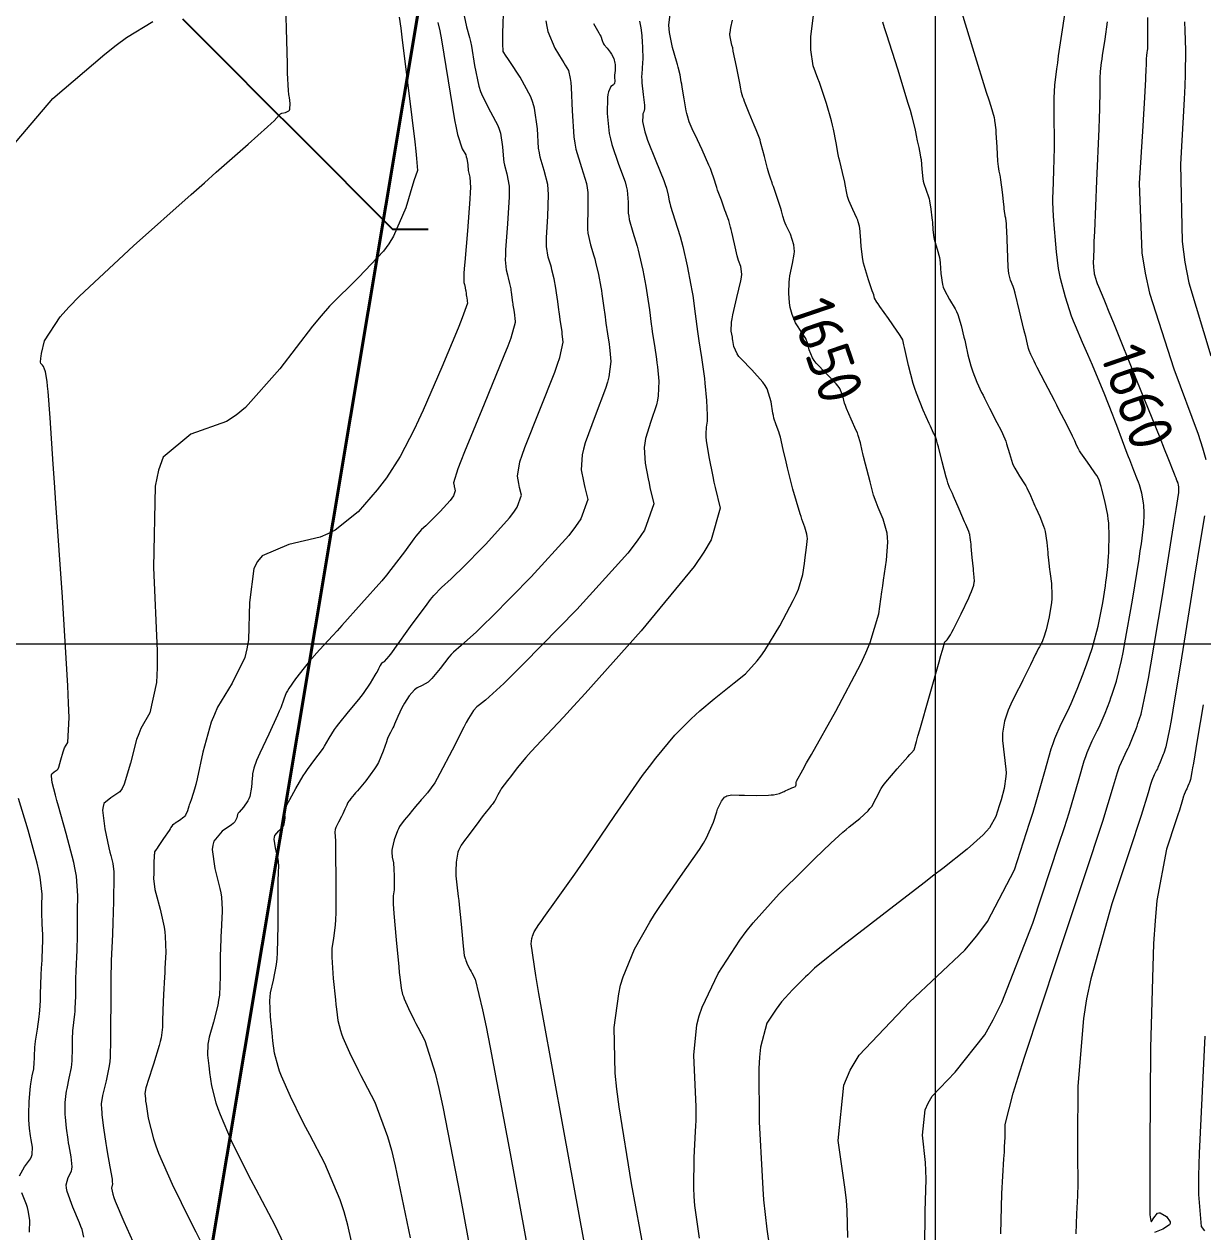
# Model space of a CAD drawing. Header units: millimetres. Extents: x 837475 to 838477, y 1189012 to 1191015.
# Drawn here: x 837598.5 to 837699.4, y 1189363.5 to 1189466.9 of the extents above; entities that cross this region are included whole.
import ezdxf

# ---------------------------------------------------------------- set-up
doc = ezdxf.new("R2010")
doc.units = ezdxf.units.MM
doc.header["$LTSCALE"] = 0.3
doc.layers.add('COORD', color=253, linetype='Continuous', lineweight=20)
doc.layers.add('CORREDORVIA', color=94, linetype='Continuous', lineweight=40)
for name, color, linetype, lineweight, true_color in [('COTAS 10', 7, 'Continuous', 9, 0x6e3e2d), ('COTAS INT', 7, 'Continuous', 5, 0x9fa19f), ('Escorrentias', 7, 'Continuous', 25, 0x00a8ad)]:
    doc.layers.add(name, color=color, linetype=linetype, lineweight=lineweight, true_color=true_color)
doc.styles.get("Standard").update_dxf_attribs({"font": 'isocp2.shx', "bigfont": '@extfont2.shx'})

msp = doc.modelspace()

# ---------------------------------------------------------------- linework, layer by layer
at = {"layer": 'COORD'}
for p, q in [((837676.51, 1189013.87), (837676.51, 1191013.87)), ((837476.51, 1189413.87), (838476.51, 1189413.87))]:
    msp.add_line(p, q, dxfattribs=at)
at = {"layer": 'CORREDORVIA'}
msp.add_lwpolyline([(837918.48, 1189883.49), (837925.04, 1189453.38), (837902.5, 1189217.71), (837593.19, 1189234.4), (837666.02, 1189670.12), (837623.32, 1189818.02), (837548.5, 1190011.45), (837506.88, 1190461.6), (837936.28, 1190278.25), (837938.05, 1190355.4), (837933.05, 1190517.45), (837913.69, 1190646.74), (837916.91, 1190801.89), (837910.68, 1191000.96), (838213.03, 1190992.91), (838237.17, 1190821.34), (838237, 1190602.88), (838240.03, 1190437.2), (838238.1, 1190145.73), (838184.2, 1189898.28), (837758.84, 1190109.91), (837918.48, 1189883.49)], dxfattribs=at)
at = {"layer": 'COTAS 10'}
for points in [[(837627.26, 1189359.38), (837626.21, 1189364.1), (837625.88, 1189365.22), (837625.55, 1189366.26), (837624.24, 1189369.36), (837622.94, 1189371.81), (837622.62, 1189372.44), (837622.3, 1189373.05), (837621.29, 1189375.11), (837620.53, 1189376.85), (837620.37, 1189377.27), (837620.23, 1189377.66), (837619.94, 1189378.81), (837619.8, 1189379.88), (837619.76, 1189380.21), (837619.72, 1189380.56), (837619.58, 1189381.93), (837619.54, 1189383.3), (837619.56, 1189383.65), (837619.59, 1189383.99), (837619.84, 1189385.07), (837620.1, 1189386.4), (837620.15, 1189386.88), (837620.19, 1189387.41), (837620.24, 1189389.74), (837620.23, 1189391.96), (837620.23, 1189392.43), (837620.23, 1189392.82), (837620.24, 1189393.71), (837620.27, 1189394.14), (837620.27, 1189394.26), (837620.28, 1189394.38), (837620.3, 1189394.78), (837620.26, 1189395.26), (837620.24, 1189395.43), (837620.2, 1189395.61), (837620.01, 1189396.39), (837619.9, 1189397.14), (837619.92, 1189397.31), (837619.96, 1189397.46), (837620.29, 1189397.86), (837620.65, 1189398.2), (837620.72, 1189398.31), (837620.77, 1189398.43), (837620.83, 1189398.93), (837620.8, 1189399.4), (837620.81, 1189399.5), (837620.81, 1189399.6), (837620.85, 1189399.83), (837621.03, 1189400.17), (837621.12, 1189400.34), (837621.23, 1189400.53), (837621.75, 1189401.48), (837622.39, 1189402.56), (837622.57, 1189402.83), (837622.74, 1189403.09), (837623.38, 1189403.95), (837623.95, 1189404.71), (837624.09, 1189404.91), (837624.22, 1189405.11), (837624.61, 1189405.78), (837625.07, 1189406.52), (837625.24, 1189406.76), (837625.43, 1189407.01), (837626.27, 1189408.03), (837627.15, 1189409.09), (837627.36, 1189409.36), (837627.55, 1189409.62), (837628.14, 1189410.49), (837628.55, 1189411.17), (837628.64, 1189411.32), (837628.71, 1189411.44), (837628.86, 1189411.74), (837628.94, 1189411.91), (837628.96, 1189411.96), (837628.99, 1189412), (837629.08, 1189412.14), (837629.18, 1189412.26), (837629.21, 1189412.28), (837629.24, 1189412.3), (837629.34, 1189412.34), (837629.74, 1189412.81), (837629.96, 1189413.1), (837630.23, 1189413.46), (837631.58, 1189415.34), (837632.99, 1189417.26), (837633.29, 1189417.66), (837633.56, 1189417.99), (837634.22, 1189418.68), (837635.05, 1189419.42), (837635.43, 1189419.79), (837635.87, 1189420.23), (837638.01, 1189422.4), (837640.04, 1189424.64), (837640.41, 1189425.12), (837640.7, 1189425.55), (837641.07, 1189426.58), (837640.91, 1189427.23), (837640.88, 1189427.41), (837640.84, 1189427.58), (837640.72, 1189428.2), (837640.94, 1189429.44), (837641.13, 1189430.01), (837641.36, 1189430.67), (837642.64, 1189433.89), (837643.92, 1189437.12), (837644.16, 1189437.79), (837644.35, 1189438.38), (837644.63, 1189439.69), (837644.56, 1189440.39), (837644.54, 1189440.57), (837644.52, 1189440.76), (837644.42, 1189441.42), (837644.32, 1189442.08), (837644.29, 1189442.27), (837644.26, 1189442.46), (837644.18, 1189443.17), (837644.07, 1189443.9), (837644.04, 1189444.11), (837644, 1189444.32), (837643.86, 1189445.1), (837643.68, 1189445.87), (837643.63, 1189446.07), (837643.57, 1189446.27), (837643.36, 1189446.95), (837643.22, 1189447.88), (837643.21, 1189448.24), (837643.21, 1189448.64), (837643.32, 1189450.44), (837643.38, 1189452.32), (837643.36, 1189452.76), (837643.32, 1189453.17), (837643.02, 1189454.38), (837642.67, 1189455.53), (837642.6, 1189455.9), (837642.54, 1189456.3), (837642.43, 1189457.95), (837642.18, 1189459.72), (837642.03, 1189460.21), (837641.86, 1189460.68), (837640.97, 1189462.36), (837640.08, 1189463.7), (837639.9, 1189463.97), (837639.76, 1189464.18), (837639.5, 1189464.58), (837639.47, 1189465.26), (837639.47, 1189465.65), (837639.48, 1189466.13), (837639.56, 1189468.59)], [(837651.59, 1189361.66), (837650.49, 1189367.66), (837649.43, 1189374.21), (837649.24, 1189375.72), (837649.1, 1189377.1), (837649, 1189381), (837649.39, 1189383.89), (837649.56, 1189384.63), (837649.77, 1189385.34), (837650.74, 1189387.73), (837652.05, 1189390.03), (837652.47, 1189390.7), (837652.91, 1189391.38), (837654.69, 1189393.94), (837656.31, 1189396.25), (837656.64, 1189396.78), (837656.92, 1189397.26), (837657.52, 1189398.59), (837657.79, 1189399.48), (837657.86, 1189399.69), (837657.94, 1189399.88), (837658.18, 1189400.4), (837658.46, 1189400.73), (837658.56, 1189400.79), (837658.66, 1189400.84), (837659.09, 1189400.92), (837659.71, 1189400.9), (837659.93, 1189400.9), (837660.17, 1189400.9), (837661.21, 1189400.88), (837662.22, 1189400.9), (837662.45, 1189400.92), (837662.64, 1189400.94), (837663.16, 1189401.05), (837663.48, 1189401.2), (837663.56, 1189401.23), (837663.64, 1189401.27), (837663.89, 1189401.39), (837664.1, 1189401.48), (837664.15, 1189401.5), (837664.21, 1189401.52), (837664.39, 1189401.58), (837664.52, 1189401.64), (837664.54, 1189401.66), (837664.56, 1189401.69), (837664.59, 1189401.79), (837664.58, 1189401.92), (837664.59, 1189401.95), (837664.59, 1189401.98), (837664.62, 1189402.09), (837665.16, 1189403.07), (837665.48, 1189403.66), (837665.89, 1189404.37), (837667.98, 1189408.08), (837670.13, 1189412.15), (837670.56, 1189413.1), (837670.92, 1189413.96), (837671.65, 1189416.42), (837671.93, 1189418.31), (837672, 1189418.81), (837672.07, 1189419.31), (837672.32, 1189421.01), (837672.42, 1189422.56), (837672.4, 1189422.95), (837672.36, 1189423.32), (837672.02, 1189424.53), (837671.6, 1189425.53), (837671.51, 1189425.76), (837671.43, 1189425.98), (837671.21, 1189426.6), (837671.04, 1189427.26), (837670.98, 1189427.49), (837670.91, 1189427.74), (837670.63, 1189428.81), (837670.52, 1189429.25), (837670.36, 1189429.9), (837670.3, 1189430.15), (837670.24, 1189430.38), (837670.09, 1189431.06), (837669.9, 1189431.7), (837669.82, 1189431.91), (837669.73, 1189432.13), (837669.3, 1189433.08), (837668.89, 1189434.02), (837668.8, 1189434.25), (837668.73, 1189434.46), (837668.58, 1189435.1), (837668.32, 1189435.71), (837668.18, 1189435.91), (837668.01, 1189436.12), (837667.15, 1189436.99), (837666.29, 1189437.88), (837666.12, 1189438.11), (837665.98, 1189438.33), (837665.7, 1189439.03), (837665.54, 1189439.67), (837665.47, 1189439.84), (837665.4, 1189440.01), (837665.02, 1189440.6), (837664.63, 1189441.18), (837664.54, 1189441.33), (837664.46, 1189441.49), (837664.23, 1189442.04), (837664.08, 1189442.66), (837664.05, 1189442.85), (837664.02, 1189443.06), (837663.96, 1189443.88), (837663.98, 1189444.81), (837664.01, 1189445.08), (837664.05, 1189445.36), (837664.28, 1189446.42), (837664.4, 1189447.23), (837664.43, 1189447.46), (837664.42, 1189447.74), (837664.39, 1189448.01), (837664.1, 1189448.92), (837663.73, 1189449.68), (837663.65, 1189449.86), (837663.59, 1189450.02), (837663.44, 1189450.47), (837663.32, 1189450.94), (837663.26, 1189451.12), (837663.2, 1189451.31), (837662.92, 1189452.16), (837662.64, 1189453), (837662.57, 1189453.18), (837662.52, 1189453.33), (837662.38, 1189453.72), (837662.25, 1189454.16), (837662.19, 1189454.34), (837662.14, 1189454.56), (837661.87, 1189455.58), (837661.6, 1189456.6), (837661.54, 1189456.82), (837661.49, 1189457), (837661.34, 1189457.43), (837661.15, 1189457.86), (837661.07, 1189458.05), (837660.98, 1189458.26), (837660.57, 1189459.28), (837660.17, 1189460.28), (837660.1, 1189460.49), (837660.03, 1189460.67), (837659.91, 1189461.05), (837659.83, 1189461.51), (837659.78, 1189461.73), (837659.73, 1189462), (837659.47, 1189463.29), (837659.2, 1189464.61), (837659.15, 1189464.89), (837659.09, 1189465.12), (837658.96, 1189465.68), (837658.91, 1189466.01), (837658.91, 1189466.11), (837658.92, 1189466.21), (837659, 1189466.62), (837659.14, 1189467.25)], [(837596.44, 1189455.24), (837600.96, 1189460.55), (837605.41, 1189464.35), (837606.39, 1189465.12), (837607.26, 1189465.77), (837609.51, 1189467.13)], [(837682.09, 1189363.34), (837682.2, 1189366.81), (837682.37, 1189369.78), (837682.41, 1189370.35), (837682.43, 1189370.82), (837682.47, 1189371.6), (837682.47, 1189371.82), (837682.47, 1189371.93), (837682.47, 1189372.07), (837682.48, 1189372.72), (837683.16, 1189375.38), (837683.59, 1189376.77), (837684.12, 1189378.46), (837686.92, 1189386.92), (837689.77, 1189395.47), (837690.34, 1189397.21), (837690.82, 1189398.67), (837691.76, 1189401.71), (837692.08, 1189402.84), (837692.17, 1189403.11), (837692.26, 1189403.36), (837692.59, 1189404.09), (837692.9, 1189404.73), (837692.99, 1189404.92), (837693.08, 1189405.11), (837693.38, 1189405.82), (837693.68, 1189406.59), (837693.76, 1189406.8), (837693.84, 1189407.03), (837694.12, 1189407.85), (837694.55, 1189409.9), (837694.73, 1189410.88), (837694.94, 1189412.05), (837695.9, 1189417.81), (837696.8, 1189423.42), (837696.97, 1189424.5), (837697.11, 1189425.37), (837697.34, 1189426.81), (837697.35, 1189426.91), (837697.35, 1189426.94), (837697.35, 1189426.97), (837697.35, 1189427.1), (837697.35, 1189427.24), (837697.34, 1189427.27), (837697.34, 1189427.31), (837697.31, 1189427.45), (837697.27, 1189427.6), (837697.25, 1189427.64), (837697.24, 1189427.69), (837697.17, 1189427.85), (837697.1, 1189428.04), (837697.08, 1189428.09), (837697.06, 1189428.15), (837696.97, 1189428.37), (837696.43, 1189429.75), (837696.11, 1189430.53), (837695.73, 1189431.49), (837693.75, 1189436.39), (837691.77, 1189441.3), (837691.38, 1189442.26), (837691.06, 1189443.04), (837690.94, 1189443.34), (837690.49, 1189444.43), (837690.38, 1189444.69), (837690.35, 1189444.76), (837690.32, 1189444.84), (837690.23, 1189445.14), (837690.15, 1189445.43), (837690.13, 1189445.51), (837690.12, 1189445.59), (837690.08, 1189445.85), (837690.06, 1189446.09), (837690.06, 1189446.15), (837690.05, 1189446.21), (837690.04, 1189446.41), (837690.08, 1189447.61), (837690.1, 1189448.3), (837690.14, 1189449.15), (837690.33, 1189453.49), (837690.53, 1189457.94), (837690.56, 1189458.85), (837690.59, 1189459.63), (837690.61, 1189461.25), (837690.6, 1189461.93), (837690.6, 1189462.11), (837690.6, 1189462.28), (837690.64, 1189462.86), (837690.73, 1189463.62), (837690.77, 1189463.9), (837690.81, 1189464.22), (837691.02, 1189465.62), (837691.24, 1189467.11)], [(837598.11, 1189368.31), (837598.54, 1189369.08), (837599.03, 1189369.77), (837599.12, 1189369.96), (837599.18, 1189370.14), (837599.21, 1189370.77), (837599.1, 1189371.39), (837599.07, 1189371.56), (837599.04, 1189371.74), (837598.95, 1189372.37), (837598.9, 1189373.12), (837598.89, 1189373.36), (837598.89, 1189373.61), (837598.93, 1189374.66), (837599.01, 1189375.7), (837599.04, 1189375.95), (837599.07, 1189376.18), (837599.2, 1189376.87), (837599.32, 1189377.47), (837599.34, 1189377.65), (837599.36, 1189377.83), (837599.38, 1189378.52), (837599.42, 1189379.32), (837599.44, 1189379.57), (837599.47, 1189379.83), (837599.63, 1189380.87), (837599.79, 1189381.93), (837599.82, 1189382.2), (837599.85, 1189382.46), (837599.89, 1189383.32), (837599.91, 1189384.15), (837599.92, 1189384.4), (837599.93, 1189384.64), (837599.97, 1189385.57), (837600.02, 1189386.49), (837600.03, 1189386.73), (837600.04, 1189386.96), (837600.08, 1189387.72), (837600.09, 1189388.48), (837600.09, 1189388.71), (837600.09, 1189388.95), (837600.05, 1189389.88), (837600.02, 1189390.87), (837600.02, 1189391.15), (837600.02, 1189391.43), (837600.04, 1189392.43), (837599.87, 1189393.88), (837599.75, 1189394.44), (837599.61, 1189395.07), (837598.83, 1189397.92), (837598.01, 1189400.63)], [(837598.97, 1189363.49), (837598.99, 1189364.53), (837598.85, 1189365.35), (837598.78, 1189365.6), (837598.7, 1189365.86), (837598.31, 1189366.85)]]:
    msp.add_lwpolyline(points, dxfattribs=at)
at = {"layer": 'COTAS INT'}
for points in [[(837603.62, 1189363.05), (837603.46, 1189363.72), (837603.36, 1189363.98), (837603.25, 1189364.28), (837602.67, 1189365.63), (837602.18, 1189366.98), (837602.12, 1189367.27), (837602.09, 1189367.53), (837602.27, 1189368.18), (837602.54, 1189368.71), (837602.58, 1189368.89), (837602.6, 1189369.08), (837602.52, 1189369.93), (837602.35, 1189370.88), (837602.31, 1189371.15), (837602.26, 1189371.41), (837602.12, 1189372.39), (837602.03, 1189373.33), (837602.02, 1189373.57), (837602.01, 1189373.81), (837602.02, 1189374.59), (837602.1, 1189375.35), (837602.13, 1189375.57), (837602.17, 1189375.8), (837602.36, 1189376.66), (837602.55, 1189377.59), (837602.58, 1189377.87), (837602.61, 1189378.15), (837602.64, 1189379.23), (837602.65, 1189380.25), (837602.66, 1189380.5), (837602.68, 1189380.73), (837602.76, 1189381.43), (837602.85, 1189382.14), (837602.87, 1189382.38), (837602.88, 1189382.63), (837602.91, 1189383.7), (837602.92, 1189384.75), (837602.92, 1189384.99), (837602.93, 1189385.21), (837602.95, 1189385.84), (837602.98, 1189386.44), (837602.99, 1189386.64), (837603, 1189386.86), (837603.04, 1189387.79), (837603.07, 1189388.73), (837603.08, 1189388.95), (837603.08, 1189389.15), (837603.07, 1189389.77), (837603.06, 1189390.46), (837603.06, 1189390.72), (837603.06, 1189391), (837603.09, 1189392.27), (837602.97, 1189393.98), (837602.88, 1189394.54), (837602.76, 1189395.14), (837602.11, 1189397.62), (837601.43, 1189399.95), (837601.29, 1189400.46), (837601.17, 1189400.9), (837600.89, 1189401.98), (837600.83, 1189402.53), (837600.84, 1189402.64), (837600.87, 1189402.73), (837601.07, 1189402.89), (837601.34, 1189403.07), (837601.41, 1189403.17), (837601.46, 1189403.29), (837601.65, 1189403.92), (837601.84, 1189404.62), (837601.9, 1189404.79), (837601.96, 1189404.95), (837602.23, 1189405.42), (837602.34, 1189407.56), (837602.3, 1189408.77), (837602.24, 1189410.26), (837601.77, 1189417.85), (837601.21, 1189425.89), (837601.09, 1189427.66), (837600.98, 1189429.23), (837600.72, 1189433.22), (837600.56, 1189435.46), (837600.51, 1189435.92), (837600.47, 1189436.31), (837600.33, 1189437.15), (837600.21, 1189437.47), (837600.18, 1189437.53), (837600.15, 1189437.59), (837600.06, 1189437.73), (837599.98, 1189437.81), (837599.96, 1189437.84), (837599.94, 1189437.86), (837599.89, 1189437.97), (837599.92, 1189438.32), (837599.95, 1189438.5), (837599.99, 1189438.72), (837600.23, 1189439.81), (837601.59, 1189441.86), (837602.33, 1189442.69), (837603.24, 1189443.63), (837607.86, 1189447.94), (837612.81, 1189452.34), (837613.93, 1189453.33), (837614.94, 1189454.23), (837617.68, 1189456.65), (837619.33, 1189458.11), (837619.64, 1189458.4), (837619.9, 1189458.64), (837620.33, 1189459.11), (837620.45, 1189459.24), (837620.5, 1189459.27), (837620.56, 1189459.29), (837620.88, 1189459.34), (837621.17, 1189459.48), (837621.22, 1189459.55), (837621.25, 1189459.64), (837621.27, 1189460.11), (837621.2, 1189460.64), (837621.19, 1189460.76), (837621.17, 1189460.88), (837621.12, 1189461.24), (837621.05, 1189462.71), (837621.03, 1189463.52), (837621, 1189464.51), (837620.87, 1189469.56)], [(837675.59, 1189362.1), (837675.63, 1189365.25), (837675.7, 1189368.04), (837675.69, 1189368.76), (837675.66, 1189369.46), (837675.41, 1189371.8), (837675.63, 1189373.96), (837675.89, 1189374.54), (837676.23, 1189375.12), (837678.19, 1189377.18), (837680.74, 1189380.37), (837681.46, 1189381.67), (837682.18, 1189383.14), (837684.83, 1189389.95), (837687.07, 1189396.7), (837687.54, 1189398.14), (837687.94, 1189399.38), (837688.81, 1189402.32), (837689.25, 1189403.85), (837689.37, 1189404.22), (837689.49, 1189404.56), (837689.93, 1189405.56), (837690.36, 1189406.42), (837690.48, 1189406.68), (837690.6, 1189406.93), (837691.02, 1189407.91), (837691.42, 1189408.94), (837691.53, 1189409.24), (837691.64, 1189409.54), (837692.01, 1189410.66), (837692.44, 1189412.42), (837692.58, 1189413.13), (837692.73, 1189413.93), (837693.36, 1189417.59), (837693.93, 1189421.11), (837694.04, 1189421.83), (837694.13, 1189422.42), (837694.3, 1189423.64), (837694.34, 1189424.14), (837694.35, 1189424.29), (837694.35, 1189424.45), (837694.36, 1189424.61), (837694.37, 1189425.07), (837694.34, 1189425.73), (837694.32, 1189425.91), (837694.3, 1189426.09), (837694.16, 1189426.77), (837693.96, 1189427.48), (837693.89, 1189427.69), (837693.81, 1189427.9), (837693.5, 1189428.71), (837693.14, 1189429.6), (837693.03, 1189429.87), (837692.93, 1189430.15), (837692.53, 1189431.23), (837692.04, 1189432.55), (837691.87, 1189432.98), (837691.69, 1189433.44), (837690.95, 1189435.31), (837690.16, 1189437.23), (837689.95, 1189437.71), (837689.75, 1189438.18), (837689.54, 1189438.64), (837689.08, 1189439.66), (837688.48, 1189441.08), (837688.32, 1189441.49), (837688.16, 1189441.91), (837687.64, 1189443.53), (837687.21, 1189445.14), (837687.12, 1189445.57), (837687.05, 1189445.99), (837686.86, 1189447.42), (837686.75, 1189448.72), (837686.72, 1189449.06), (837686.7, 1189449.38), (837686.61, 1189450.47), (837686.56, 1189451.68), (837686.56, 1189452.09), (837686.57, 1189452.53), (837686.63, 1189454.39), (837686.69, 1189456.31), (837686.7, 1189456.78), (837686.71, 1189457.24), (837686.68, 1189458.71), (837686.66, 1189459.97), (837686.66, 1189460.29), (837686.67, 1189460.61), (837686.73, 1189461.68), (837686.89, 1189463.08), (837686.97, 1189463.6), (837687.05, 1189464.19), (837687.44, 1189466.79), (837687.84, 1189469.54)], [(837656.31, 1189362.97), (837655.91, 1189365.78), (837655.85, 1189366.54), (837655.81, 1189367.28), (837655.84, 1189369.88), (837655.97, 1189372.1), (837655.99, 1189372.6), (837656.01, 1189373.05), (837656.01, 1189374.26), (837655.96, 1189375.47), (837655.83, 1189378.63), (837656.09, 1189381.24), (837656.29, 1189382), (837656.54, 1189382.76), (837657.91, 1189385.64), (837659.76, 1189388.49), (837660.31, 1189389.24), (837660.89, 1189389.97), (837663.12, 1189392.45), (837665.23, 1189394.55), (837665.73, 1189395.03), (837666.19, 1189395.49), (837667.54, 1189396.78), (837668.59, 1189397.73), (837668.86, 1189397.97), (837669.13, 1189398.19), (837670.02, 1189398.91), (837670.74, 1189399.57), (837670.9, 1189399.75), (837671.05, 1189399.94), (837671.42, 1189400.64), (837671.86, 1189401.46), (837672.04, 1189401.73), (837672.25, 1189402.01), (837673.22, 1189403.16), (837674.14, 1189404.18), (837674.32, 1189404.37), (837674.46, 1189404.53), (837674.68, 1189404.79), (837674.88, 1189405.5), (837675.01, 1189405.95), (837675.16, 1189406.51), (837675.99, 1189409.41), (837676.81, 1189412.31), (837676.97, 1189412.86), (837677.1, 1189413.31), (837677.3, 1189414.02), (837677.3, 1189414.02), (837677.3, 1189414.02), (837677.3, 1189414.02), (837677.31, 1189414.03), (837677.34, 1189414.06), (837677.36, 1189414.08), (837677.39, 1189414.1), (837677.52, 1189414.21), (837677.8, 1189414.63), (837677.92, 1189414.85), (837678.06, 1189415.12), (837678.71, 1189416.44), (837679.35, 1189417.8), (837679.48, 1189418.08), (837679.58, 1189418.33), (837679.79, 1189418.88), (837679.83, 1189419.15), (837679.84, 1189419.22), (837679.84, 1189419.29), (837679.83, 1189419.51), (837679.79, 1189419.91), (837679.77, 1189420.08), (837679.75, 1189420.28), (837679.66, 1189421.24), (837679.57, 1189422.2), (837679.55, 1189422.4), (837679.53, 1189422.57), (837679.49, 1189422.97), (837679.46, 1189423.18), (837679.44, 1189423.24), (837679.43, 1189423.29), (837679.36, 1189423.48), (837679.18, 1189423.88), (837679.1, 1189424.07), (837679, 1189424.29), (837678.53, 1189425.4), (837678.05, 1189426.5), (837677.96, 1189426.72), (837677.87, 1189426.9), (837677.7, 1189427.25), (837677.56, 1189427.65), (837677.5, 1189427.86), (837677.43, 1189428.12), (837677.09, 1189429.43), (837676.76, 1189430.73), (837676.69, 1189430.99), (837676.63, 1189431.2), (837676.51, 1189431.6), (837676.45, 1189431.7), (837676.44, 1189431.74), (837676.42, 1189431.77), (837676.35, 1189431.9), (837676.17, 1189432.28), (837676.08, 1189432.48), (837675.98, 1189432.71), (837675.46, 1189433.87), (837674.88, 1189435.31), (837674.74, 1189435.73), (837674.6, 1189436.14), (837674.2, 1189437.69), (837673.91, 1189438.98), (837673.85, 1189439.24), (837673.8, 1189439.46), (837673.71, 1189439.88), (837673.5, 1189440.25), (837673.38, 1189440.43), (837673.23, 1189440.64), (837672.48, 1189441.7), (837671.74, 1189442.75), (837671.6, 1189442.96), (837671.48, 1189443.12), (837671.3, 1189443.44), (837671.22, 1189443.73), (837671.17, 1189443.89), (837671.1, 1189444.07), (837670.77, 1189445.01), (837670.42, 1189446.15), (837670.35, 1189446.46), (837670.28, 1189446.77), (837670.14, 1189447.88), (837670.08, 1189448.81), (837670.06, 1189449.01), (837670.05, 1189449.18), (837670.01, 1189449.61), (837669.9, 1189449.99), (837669.85, 1189450.13), (837669.78, 1189450.3), (837669.44, 1189451.05), (837669.1, 1189451.81), (837669.03, 1189451.99), (837668.98, 1189452.15), (837668.88, 1189452.58), (837668.82, 1189453.03), (837668.79, 1189453.19), (837668.75, 1189453.38), (837668.54, 1189454.21), (837668.31, 1189455.18), (837668.25, 1189455.46), (837668.19, 1189455.74), (837668.01, 1189456.76), (837667.78, 1189457.91), (837667.7, 1189458.26), (837667.6, 1189458.64), (837667.17, 1189460.11), (837666.7, 1189461.56), (837666.57, 1189461.92), (837666.45, 1189462.26), (837666.05, 1189463.33), (837665.83, 1189464.71), (837665.83, 1189465.24), (837665.85, 1189465.84), (837666.17, 1189468.56)], [(837630.61, 1189467.52), (837630.73, 1189466.58), (837630.86, 1189465.55), (837631.43, 1189461), (837631.93, 1189456.84), (837632.02, 1189456.04), (837632.09, 1189455.4), (837632.17, 1189454.38), (837631.99, 1189453.89), (837631.89, 1189453.58), (837631.77, 1189453.2), (837631.18, 1189451.18), (837630.12, 1189448.75), (837629.71, 1189448.1), (837629.25, 1189447.47), (837627.16, 1189445.26), (837624.64, 1189442.76), (837623.91, 1189441.94), (837623.17, 1189441.06), (837620.38, 1189437.41), (837617.46, 1189434.1), (837616.64, 1189433.44), (837615.81, 1189432.89), (837612.76, 1189431.81), (837610.39, 1189429.84), (837609.99, 1189428.73), (837609.71, 1189427.37), (837609.58, 1189420.38), (837609.9, 1189413.25), (837609.89, 1189411.79), (837609.83, 1189410.55), (837609.27, 1189407.95), (837608.49, 1189406.6), (837608.31, 1189406.15), (837608.13, 1189405.67), (837607.59, 1189403.65), (837607.06, 1189401.83), (837606.89, 1189401.48), (837606.7, 1189401.19), (837605.93, 1189400.67), (837605.33, 1189400.2), (837605.26, 1189399.94), (837605.22, 1189399.63), (837605.4, 1189398.03), (837605.76, 1189396.38), (837605.84, 1189396.03), (837605.91, 1189395.73), (837606.08, 1189395.04), (837606.17, 1189394.35), (837606.18, 1189394.06), (837606.18, 1189393.72), (837606.16, 1189392.12), (837606.11, 1189390.58), (837606.1, 1189390.29), (837606.09, 1189390.05), (837606.08, 1189389.65), (837606.07, 1189389.35), (837606.06, 1189389.18), (837606.05, 1189388.97), (837606.01, 1189387.86), (837605.96, 1189386.76), (837605.95, 1189386.38), (837605.94, 1189386.1), (837605.93, 1189385.79), (837605.93, 1189385.59), (837605.93, 1189385.35), (837605.92, 1189384.08), (837605.91, 1189382.8), (837605.91, 1189382.55), (837605.91, 1189382.35), (837605.89, 1189381.99), (837605.89, 1189381.63), (837605.89, 1189381.43), (837605.89, 1189381.19), (837605.9, 1189379.95), (837605.85, 1189378.48), (837605.82, 1189378.1), (837605.77, 1189377.72), (837605.52, 1189376.45), (837605.27, 1189375.41), (837605.22, 1189375.19), (837605.18, 1189374.99), (837605.1, 1189374.51), (837605.12, 1189374), (837605.14, 1189373.79), (837605.16, 1189373.54), (837605.3, 1189372.41), (837605.49, 1189371.09), (837605.54, 1189370.73), (837605.6, 1189370.37), (837605.84, 1189369.08), (837606.02, 1189368.03), (837606.04, 1189367.81), (837606.05, 1189367.64), (837605.99, 1189367.27), (837606.08, 1189366.75), (837606.17, 1189366.47), (837606.3, 1189366.13), (837607.04, 1189364.41), (837607.8, 1189362.7)], [(837636.17, 1189467.63), (837636.37, 1189466.67), (837636.63, 1189465.76), (837636.71, 1189465.42), (837636.78, 1189465.04), (837637.06, 1189463.37), (837637.43, 1189461.59), (837637.57, 1189461.15), (837637.73, 1189460.74), (837638.41, 1189459.41), (837639.05, 1189458.24), (837639.17, 1189457.91), (837639.28, 1189457.59), (837639.45, 1189456.42), (837639.53, 1189455.35), (837639.56, 1189455.09), (837639.61, 1189454.85), (837639.83, 1189454.1), (837640.01, 1189453.05), (837640.02, 1189452.62), (837640.02, 1189452.13), (837639.88, 1189449.83), (837639.71, 1189447.58), (837639.69, 1189447.12), (837639.68, 1189446.72), (837639.75, 1189445.87), (837639.88, 1189445.45), (837639.91, 1189445.32), (837639.94, 1189445.2), (837640.05, 1189444.72), (837640.15, 1189444.24), (837640.17, 1189444.11), (837640.19, 1189443.98), (837640.25, 1189443.52), (837640.31, 1189443.08), (837640.32, 1189442.96), (837640.34, 1189442.84), (837640.41, 1189442.43), (837640.47, 1189442.02), (837640.48, 1189441.91), (837640.49, 1189441.79), (837640.53, 1189441.36), (837640.15, 1189440.02), (837639.89, 1189439.34), (837639.57, 1189438.51), (837637.88, 1189434.38), (837636.2, 1189430.29), (837635.88, 1189429.49), (837635.63, 1189428.83), (837635.25, 1189427.64), (837635.3, 1189427.38), (837635.32, 1189427.3), (837635.33, 1189427.23), (837635.4, 1189426.96), (837635.24, 1189426.52), (837635.12, 1189426.34), (837634.97, 1189426.14), (837634.11, 1189425.2), (837633.22, 1189424.29), (837633.03, 1189424.1), (837632.87, 1189423.95), (837632.52, 1189423.64), (837632.19, 1189423.27), (837632.04, 1189423.08), (837631.87, 1189422.86), (837631.06, 1189421.74), (837629.9, 1189420.22), (837629.52, 1189419.75), (837629.11, 1189419.26), (837627.39, 1189417.3), (837625.69, 1189415.42), (837625.28, 1189414.97), (837624.91, 1189414.56), (837623.79, 1189413.34), (837622.91, 1189412.35), (837622.69, 1189412.08), (837622.47, 1189411.81), (837621.73, 1189410.87), (837621.15, 1189410.03), (837621.03, 1189409.83), (837620.93, 1189409.65), (837620.72, 1189409.12), (837620.47, 1189408.39), (837620.34, 1189408.09), (837620.19, 1189407.74), (837619.44, 1189406.12), (837618.68, 1189404.51), (837618.53, 1189404.17), (837618.4, 1189403.87), (837618.15, 1189403.2), (837618.06, 1189402.72), (837618.04, 1189402.55), (837618.02, 1189402.37), (837617.95, 1189401.58), (837617.81, 1189400.78), (837617.74, 1189400.59), (837617.66, 1189400.42), (837617.27, 1189399.88), (837616.9, 1189399.46), (837616.83, 1189399.36), (837616.77, 1189399.26), (837616.7, 1189398.95), (837616.52, 1189398.61), (837616.4, 1189398.49), (837616.25, 1189398.36), (837615.44, 1189397.81), (837614.73, 1189396.95), (837614.64, 1189396.62), (837614.6, 1189396.25), (837614.83, 1189394.61), (837615.25, 1189392.92), (837615.33, 1189392.53), (837615.39, 1189392.17), (837615.46, 1189391.11), (837615.41, 1189390.23), (837615.4, 1189389.98), (837615.39, 1189389.73), (837615.34, 1189388.77), (837615.3, 1189387.65), (837615.29, 1189387.3), (837615.29, 1189386.92), (837615.29, 1189385.39), (837615.21, 1189383.77), (837615.15, 1189383.35), (837615.08, 1189382.93), (837614.7, 1189381.48), (837614.34, 1189380.19), (837614.28, 1189379.88), (837614.23, 1189379.58), (837614.2, 1189378.64), (837614.3, 1189377.74), (837614.33, 1189377.46), (837614.37, 1189377.17), (837614.53, 1189376.02), (837614.9, 1189374.56), (837615.07, 1189374.07), (837615.27, 1189373.55), (837616.23, 1189371.35), (837617.51, 1189368.75), (837617.91, 1189367.98), (837618.32, 1189367.18), (837619.96, 1189364.09), (837621.49, 1189360.84)], [(837643.15, 1189467.2), (837643.23, 1189466.72), (837643.33, 1189466.27), (837643.92, 1189464.86), (837644.55, 1189463.82), (837644.69, 1189463.59), (837644.81, 1189463.4), (837645.1, 1189462.95), (837645.25, 1189462.25), (837645.29, 1189461.91), (837645.32, 1189461.5), (837645.4, 1189459.49), (837645.56, 1189457.26), (837645.64, 1189456.72), (837645.73, 1189456.21), (837646.2, 1189454.65), (837646.63, 1189453.28), (837646.7, 1189452.9), (837646.75, 1189452.5), (837646.76, 1189451.05), (837646.71, 1189449.69), (837646.73, 1189449.35), (837646.76, 1189449.03), (837646.98, 1189448.02), (837647.27, 1189447.08), (837647.34, 1189446.81), (837647.41, 1189446.53), (837647.66, 1189445.48), (837647.86, 1189444.4), (837647.91, 1189444.11), (837647.96, 1189443.83), (837648.1, 1189442.81), (837648.22, 1189441.84), (837648.26, 1189441.58), (837648.3, 1189441.32), (837648.44, 1189440.41), (837648.57, 1189439.5), (837648.6, 1189439.24), (837648.63, 1189438.98), (837648.72, 1189438.03), (837648.56, 1189436.73), (837648.43, 1189436.25), (837648.27, 1189435.72), (837647.39, 1189433.39), (837646.52, 1189431.06), (837646.37, 1189430.53), (837646.26, 1189430.05), (837646.18, 1189428.76), (837646.37, 1189427.78), (837646.43, 1189427.51), (837646.49, 1189427.23), (837646.74, 1189426.21), (837646.16, 1189424.57), (837645.7, 1189423.9), (837645.11, 1189423.14), (837641.91, 1189419.6), (837638.53, 1189416.17), (837637.83, 1189415.48), (837637.23, 1189414.9), (837635.91, 1189413.72), (837635.24, 1189413.14), (837635.05, 1189412.94), (837634.85, 1189412.72), (837634.11, 1189411.76), (837633.41, 1189410.89), (837633.24, 1189410.71), (837633.08, 1189410.57), (837632.58, 1189410.29), (837632.15, 1189410.1), (837632.03, 1189410.01), (837631.91, 1189409.91), (837631.47, 1189409.41), (837631.05, 1189408.77), (837630.94, 1189408.59), (837630.84, 1189408.39), (837630.5, 1189407.65), (837630.21, 1189406.97), (837630.14, 1189406.81), (837630.07, 1189406.67), (837629.85, 1189406.26), (837629.64, 1189405.83), (837629.58, 1189405.66), (837629.51, 1189405.48), (837629.23, 1189404.66), (837628.82, 1189403.69), (837628.67, 1189403.42), (837628.5, 1189403.15), (837627.74, 1189402.14), (837627.02, 1189401.28), (837626.87, 1189401.1), (837626.74, 1189400.95), (837626.47, 1189400.61), (837626.35, 1189400.46), (837626.32, 1189400.42), (837626.3, 1189400.39), (837626.22, 1189400.27), (837626.15, 1189400.12), (837626.12, 1189400.06), (837626.09, 1189399.99), (837625.96, 1189399.69), (837625.78, 1189399.31), (837625.72, 1189399.2), (837625.66, 1189399.07), (837625.4, 1189398.59), (837625.18, 1189398.14), (837625.14, 1189398.04), (837625.11, 1189397.96), (837625.1, 1189397.73), (837625.14, 1189396.99), (837625.15, 1189396.57), (837625.16, 1189396.07), (837625.19, 1189393.49), (837625.17, 1189390.82), (837625.15, 1189390.26), (837625.12, 1189389.77), (837624.97, 1189388.67), (837624.84, 1189387.78), (837624.84, 1189387.43), (837624.84, 1189387.03), (837624.96, 1189385.22), (837625.14, 1189383.38), (837625.19, 1189382.97), (837625.23, 1189382.59), (837625.35, 1189381.6), (837625.57, 1189380.75), (837625.67, 1189380.46), (837625.78, 1189380.16), (837626.35, 1189378.87), (837627.1, 1189377.35), (837627.33, 1189376.9), (837627.57, 1189376.43), (837628.53, 1189374.62), (837629.61, 1189371.68), (837629.94, 1189370.5), (837630.27, 1189369.16), (837631.54, 1189363)], [(837651.18, 1189467.17), (837651.29, 1189466.61), (837651.37, 1189465.95), (837651.38, 1189465.75), (837651.4, 1189465.55), (837651.44, 1189464.8), (837651.45, 1189464.06), (837651.45, 1189463.87), (837651.44, 1189463.69), (837651.39, 1189463.06), (837651.35, 1189462.38), (837651.36, 1189462.15), (837651.38, 1189461.9), (837651.49, 1189460.89), (837651.59, 1189459.98), (837651.6, 1189459.8), (837651.6, 1189459.65), (837651.55, 1189459.4), (837651.47, 1189459.24), (837651.46, 1189459.16), (837651.45, 1189459.06), (837651.44, 1189458.57), (837651.62, 1189457.7), (837651.73, 1189457.35), (837651.86, 1189456.97), (837652.56, 1189455.21), (837653.25, 1189453.52), (837653.38, 1189453.17), (837653.48, 1189452.88), (837653.64, 1189452.27), (837653.71, 1189451.79), (837653.76, 1189451.58), (837653.83, 1189451.34), (837654.21, 1189450.17), (837654.66, 1189448.72), (837654.77, 1189448.3), (837654.88, 1189447.87), (837655.26, 1189446.23), (837655.58, 1189444.57), (837655.66, 1189444.12), (837655.73, 1189443.68), (837655.94, 1189442.11), (837656.13, 1189440.6), (837656.19, 1189440.2), (837656.25, 1189439.79), (837656.47, 1189438.38), (837656.68, 1189436.97), (837656.73, 1189436.57), (837656.77, 1189436.17), (837656.91, 1189434.7), (837656.97, 1189433.43), (837656.97, 1189433.16), (837656.97, 1189432.93), (837656.89, 1189432.4), (837656.85, 1189431.83), (837656.86, 1189431.57), (837656.89, 1189431.28), (837657.11, 1189429.88), (837657.44, 1189428.19), (837657.55, 1189427.71), (837657.65, 1189427.23), (837658.07, 1189425.46), (837657.31, 1189422.77), (837656.68, 1189421.7), (837655.85, 1189420.49), (837651.33, 1189414.98), (837646.53, 1189409.62), (837645.53, 1189408.52), (837644.68, 1189407.58), (837642.79, 1189405.57), (837641.9, 1189404.64), (837641.67, 1189404.38), (837641.45, 1189404.13), (837640.71, 1189403.23), (837640.12, 1189402.47), (837640, 1189402.3), (837639.88, 1189402.16), (837639.6, 1189401.8), (837639.4, 1189401.53), (837639.34, 1189401.44), (837639.28, 1189401.34), (837639.06, 1189400.92), (837638.86, 1189400.53), (837638.81, 1189400.45), (837638.77, 1189400.38), (837638.65, 1189400.21), (837638.55, 1189400.09), (837638.51, 1189400.05), (837638.48, 1189400.01), (837638.32, 1189399.82), (837638.04, 1189399.47), (837637.93, 1189399.32), (837637.8, 1189399.15), (837637.19, 1189398.34), (837636.57, 1189397.5), (837636.42, 1189397.31), (837636.29, 1189397.13), (837635.92, 1189396.63), (837635.68, 1189396.16), (837635.63, 1189396.01), (837635.58, 1189395.84), (837635.47, 1189395.16), (837635.44, 1189394.41), (837635.44, 1189394.2), (837635.45, 1189393.99), (837635.53, 1189393.22), (837635.66, 1189392.24), (837635.7, 1189391.89), (837635.74, 1189391.5), (837635.91, 1189389.85), (837636.06, 1189388.29), (837636.09, 1189387.98), (837636.11, 1189387.72), (837636.17, 1189387.18), (837636.24, 1189386.93), (837636.27, 1189386.85), (837636.3, 1189386.76), (837636.46, 1189386.39), (837636.68, 1189385.95), (837636.75, 1189385.81), (837636.82, 1189385.68), (837637.1, 1189385.15), (837637.74, 1189382.53), (837638.04, 1189381.07), (837638.39, 1189379.29), (837640.11, 1189370.22), (837641.77, 1189361.17)], [(837646.45, 1189362.67), (837644.67, 1189372.34), (837642.9, 1189382.03), (837642.56, 1189383.92), (837642.3, 1189385.47), (837641.89, 1189388.18), (837641.95, 1189388.62), (837641.98, 1189388.73), (837642.01, 1189388.84), (837642.16, 1189389.2), (837642.56, 1189389.83), (837642.75, 1189390.1), (837642.97, 1189390.42), (837644.07, 1189391.93), (837645.64, 1189394.13), (837646.16, 1189394.89), (837646.72, 1189395.7), (837649.07, 1189399.17), (837651.44, 1189402.58), (837652.02, 1189403.36), (837652.56, 1189404.07), (837654.21, 1189406.04), (837655.6, 1189407.43), (837655.97, 1189407.78), (837656.33, 1189408.11), (837657.57, 1189409.16), (837658.71, 1189410.06), (837659, 1189410.29), (837659.29, 1189410.52), (837660.25, 1189411.3), (837661.25, 1189412.39), (837661.56, 1189412.81), (837661.89, 1189413.28), (837663.19, 1189415.41), (837664.34, 1189417.58), (837664.57, 1189418.08), (837664.77, 1189418.54), (837665.15, 1189419.8), (837665.29, 1189420.75), (837665.33, 1189421), (837665.36, 1189421.24), (837665.48, 1189422.1), (837665.54, 1189422.87), (837665.53, 1189423.06), (837665.5, 1189423.25), (837665.33, 1189423.86), (837665.08, 1189424.53), (837665, 1189424.76), (837664.92, 1189425), (837664.6, 1189426.05), (837664.31, 1189427.09), (837664.24, 1189427.34), (837664.18, 1189427.57), (837664, 1189428.25), (837663.83, 1189428.94), (837663.78, 1189429.18), (837663.72, 1189429.43), (837663.48, 1189430.51), (837663.23, 1189431.56), (837663.17, 1189431.8), (837663.1, 1189432.02), (837662.88, 1189432.62), (837662.68, 1189433.19), (837662.63, 1189433.4), (837662.59, 1189433.62), (837662.43, 1189434.59), (837662.1, 1189435.68), (837661.94, 1189435.98), (837661.74, 1189436.27), (837660.8, 1189437.32), (837659.87, 1189438.25), (837659.69, 1189438.47), (837659.54, 1189438.68), (837659.25, 1189439.3), (837659.16, 1189439.82), (837659.14, 1189439.96), (837659.12, 1189440.11), (837659.03, 1189440.64), (837659.05, 1189441.4), (837659.1, 1189441.69), (837659.16, 1189442.02), (837659.51, 1189443.5), (837659.84, 1189444.94), (837659.89, 1189445.25), (837659.92, 1189445.51), (837659.86, 1189446.15), (837659.66, 1189446.67), (837659.6, 1189446.87), (837659.54, 1189447.09), (837659.3, 1189448.1), (837659.08, 1189449.11), (837659.02, 1189449.34), (837658.97, 1189449.54), (837658.81, 1189450.1), (837658.63, 1189450.61), (837658.56, 1189450.8), (837658.49, 1189451), (837658.18, 1189451.85), (837657.86, 1189452.71), (837657.8, 1189452.92), (837657.73, 1189453.1), (837657.57, 1189453.65), (837657.34, 1189454.3), (837657.24, 1189454.56), (837657.12, 1189454.84), (837656.53, 1189456.14), (837655.93, 1189457.43), (837655.8, 1189457.7), (837655.69, 1189457.95), (837655.43, 1189458.54), (837655.27, 1189459.07), (837655.22, 1189459.27), (837655.18, 1189459.5), (837655, 1189460.51), (837654.83, 1189461.53), (837654.79, 1189461.77), (837654.75, 1189461.98), (837654.64, 1189462.58), (837654.49, 1189463.22), (837654.42, 1189463.46), (837654.35, 1189463.73), (837654.01, 1189464.92), (837653.74, 1189466.2), (837653.71, 1189466.51), (837653.69, 1189466.82), (837653.8, 1189467.78)], [(837669.02, 1189363.03), (837668.95, 1189365.34), (837668.88, 1189366.19), (837668.77, 1189367.14), (837668.18, 1189371.34), (837668.66, 1189376.08), (837669.22, 1189377.37), (837669.98, 1189378.65), (837674.29, 1189383.17), (837679.03, 1189387.62), (837680.06, 1189388.85), (837680.97, 1189390.08), (837683.26, 1189394.52), (837684.56, 1189398.5), (837684.86, 1189399.45), (837685.13, 1189400.33), (837685.87, 1189402.93), (837686.42, 1189404.87), (837686.57, 1189405.33), (837686.73, 1189405.76), (837687.28, 1189407.02), (837687.83, 1189408.12), (837687.97, 1189408.44), (837688.12, 1189408.76), (837688.65, 1189409.99), (837689.16, 1189411.3), (837689.3, 1189411.68), (837689.43, 1189412.05), (837689.91, 1189413.47), (837690.33, 1189414.95), (837690.43, 1189415.37), (837690.53, 1189415.8), (837690.83, 1189417.36), (837691.05, 1189418.81), (837691.1, 1189419.16), (837691.14, 1189419.48), (837691.26, 1189420.47), (837691.33, 1189421.37), (837691.34, 1189421.64), (837691.36, 1189421.93), (837691.39, 1189423.03), (837691.34, 1189424.21), (837691.3, 1189424.54), (837691.26, 1189424.88), (837691.01, 1189426.09), (837690.75, 1189427.11), (837690.69, 1189427.32), (837690.64, 1189427.51), (837690.51, 1189427.91), (837690.31, 1189428.26), (837690.21, 1189428.41), (837690.09, 1189428.59), (837689.53, 1189429.41), (837688.96, 1189430.22), (837688.85, 1189430.39), (837688.76, 1189430.54), (837688.59, 1189430.87), (837688.44, 1189431.25), (837688.35, 1189431.42), (837688.25, 1189431.63), (837687.74, 1189432.63), (837687.08, 1189433.91), (837686.89, 1189434.29), (837686.69, 1189434.68), (837685.91, 1189436.19), (837685.22, 1189437.52), (837685.07, 1189437.8), (837684.95, 1189438.05), (837684.67, 1189438.62), (837684.54, 1189438.96), (837684.51, 1189439.05), (837684.47, 1189439.15), (837684.38, 1189439.51), (837684.23, 1189440.17), (837684.16, 1189440.45), (837684.08, 1189440.78), (837683.71, 1189442.34), (837683.33, 1189443.87), (837683.24, 1189444.18), (837683.16, 1189444.45), (837682.94, 1189445), (837682.79, 1189445.55), (837682.76, 1189445.82), (837682.73, 1189446.14), (837682.66, 1189447.7), (837682.62, 1189449.24), (837682.6, 1189449.55), (837682.59, 1189449.81), (837682.53, 1189450.31), (837682.48, 1189450.47), (837682.47, 1189450.51), (837682.46, 1189450.55), (837682.44, 1189450.71), (837682.4, 1189451.09), (837682.38, 1189451.27), (837682.36, 1189451.48), (837682.24, 1189452.53), (837682.1, 1189453.58), (837682.07, 1189453.8), (837682.04, 1189453.97), (837681.96, 1189454.33), (837681.89, 1189454.73), (837681.88, 1189454.94), (837681.86, 1189455.18), (837681.78, 1189456.39), (837681.71, 1189457.61), (837681.7, 1189457.86), (837681.68, 1189458.06), (837681.63, 1189458.48), (837681.59, 1189458.64), (837681.59, 1189458.68), (837681.58, 1189458.73), (837681.55, 1189458.9), (837681.27, 1189459.86), (837681.1, 1189460.41), (837680.89, 1189461.07), (837679.83, 1189464.49), (837678.77, 1189467.93)], [(837694.66, 1189467.47), (837694.67, 1189466.69), (837694.67, 1189466.05), (837694.67, 1189464.96), (837694.65, 1189464.79), (837694.65, 1189464.74), (837694.64, 1189464.69), (837694.61, 1189464.46), (837694.57, 1189464.25), (837694.57, 1189464.2), (837694.56, 1189464.15), (837694.55, 1189464.04), (837694.54, 1189463.95), (837694.54, 1189463.9), (837694.54, 1189463.79), (837694.54, 1189463.48), (837694.53, 1189463.32), (837694.52, 1189463.13), (837694.48, 1189462.19), (837694.37, 1189460.12), (837694.31, 1189459.23), (837694.25, 1189458.19), (837693.95, 1189453.29), (837694.18, 1189447.32), (837694.46, 1189445.6), (837694.82, 1189443.87), (837696.9, 1189437.4), (837698.99, 1189431.82), (837699.37, 1189430.64), (837699.66, 1189429.63)], [(837633.91, 1189467.06), (837634.07, 1189466.35), (837634.22, 1189465.56), (837634.8, 1189462.06), (837635.34, 1189458.73), (837635.47, 1189458.04), (837635.6, 1189457.47), (837636, 1189456.25), (837636.3, 1189455.71), (837636.35, 1189455.56), (837636.4, 1189455.41), (837636.48, 1189454.88), (837636.51, 1189454.39), (837636.53, 1189454.27), (837636.55, 1189454.16), (837636.65, 1189453.82), (837636.7, 1189452.94), (837636.68, 1189452.49), (837636.65, 1189451.94), (837636.44, 1189449.22), (837636.21, 1189446.53), (837636.17, 1189446), (837636.15, 1189445.57), (837636.13, 1189444.79), (837636.18, 1189444.63), (837636.2, 1189444.58), (837636.21, 1189444.53), (837636.25, 1189444.34), (837636.29, 1189444.15), (837636.3, 1189444.1), (837636.31, 1189444.05), (837636.33, 1189443.87), (837636.35, 1189443.7), (837636.36, 1189443.65), (837636.36, 1189443.61), (837636.39, 1189443.45), (837636.41, 1189443.28), (837636.42, 1189443.24), (837636.42, 1189443.19), (837636.44, 1189443.02), (837636.11, 1189442.08), (837635.9, 1189441.54), (837635.64, 1189440.89), (837634.25, 1189437.54), (837632.65, 1189433.86), (837632.26, 1189433), (837631.88, 1189432.21), (837630.7, 1189429.91), (837629.51, 1189428.06), (837629.13, 1189427.55), (837628.73, 1189427.03), (837627.1, 1189425.17), (837625.12, 1189423.6), (837624.49, 1189423.27), (837623.83, 1189422.99), (837621.16, 1189422.35), (837618.88, 1189421.4), (837618.47, 1189420.91), (837618.15, 1189420.32), (837617.78, 1189417.41), (837617.71, 1189414.2), (837617.57, 1189413.42), (837617.39, 1189412.69), (837616.3, 1189410.49), (837615.06, 1189408.44), (837614.78, 1189407.81), (837614.52, 1189407.16), (837613.79, 1189404.58), (837613.3, 1189402.29), (837613.19, 1189401.82), (837613.09, 1189401.42), (837612.83, 1189400.58), (837612.67, 1189400.19), (837612.62, 1189400.08), (837612.59, 1189399.97), (837612.47, 1189399.57), (837612.31, 1189399.2), (837612.24, 1189399.1), (837612.16, 1189399.01), (837611.79, 1189398.72), (837611.44, 1189398.5), (837611.37, 1189398.45), (837611.31, 1189398.42), (837611.2, 1189398.33), (837611.07, 1189398.14), (837610.99, 1189398.03), (837610.9, 1189397.89), (837610.44, 1189397.2), (837609.97, 1189396.51), (837609.88, 1189396.37), (837609.81, 1189396.26), (837609.67, 1189396.05), (837609.65, 1189395.87), (837609.64, 1189395.78), (837609.63, 1189395.68), (837609.61, 1189395.14), (837609.6, 1189394.52), (837609.59, 1189394.37), (837609.59, 1189394.22), (837609.57, 1189393.75), (837609.65, 1189393.08), (837609.7, 1189392.82), (837609.77, 1189392.52), (837610.13, 1189391.15), (837610.48, 1189389.61), (837610.54, 1189389.21), (837610.58, 1189388.81), (837610.62, 1189387.44), (837610.55, 1189386.09), (837610.53, 1189385.7), (837610.51, 1189385.31), (837610.43, 1189383.83), (837610.37, 1189382.49), (837610.36, 1189382.17), (837610.35, 1189381.88), (837610.34, 1189381.04), (837610.22, 1189380.14), (837610.15, 1189379.82), (837610.06, 1189379.46), (837609.57, 1189377.88), (837609.09, 1189376.4), (837609, 1189376.1), (837608.93, 1189375.85), (837608.82, 1189375.35), (837608.88, 1189374.92), (837608.9, 1189374.71), (837608.94, 1189374.46), (837609.11, 1189373.24), (837609.56, 1189371.47), (837609.77, 1189370.88), (837610.01, 1189370.25), (837611.18, 1189367.59), (837612.72, 1189364.46), (837613.2, 1189363.52), (837613.69, 1189362.56)], [(837647.23, 1189466.97), (837647.69, 1189466.18), (837647.77, 1189466.01), (837647.85, 1189465.87), (837647.98, 1189465.52), (837648.06, 1189465.29), (837648.1, 1189465.22), (837648.15, 1189465.15), (837648.4, 1189464.85), (837648.67, 1189464.52), (837648.73, 1189464.43), (837648.79, 1189464.33), (837648.97, 1189463.97), (837649.07, 1189463.58), (837649.09, 1189463.47), (837649.1, 1189463.36), (837649.08, 1189462.93), (837649.04, 1189462.54), (837649.04, 1189462.44), (837649.04, 1189462.35), (837649.05, 1189462.06), (837649.02, 1189461.84), (837648.99, 1189461.78), (837648.95, 1189461.73), (837648.73, 1189461.57), (837648.51, 1189461.13), (837648.47, 1189460.9), (837648.44, 1189460.63), (837648.41, 1189459.25), (837648.59, 1189457.56), (837648.68, 1189457.09), (837648.8, 1189456.62), (837649.38, 1189454.93), (837649.94, 1189453.4), (837650.04, 1189453.03), (837650.12, 1189452.69), (837650.2, 1189451.66), (837650.21, 1189450.74), (837650.25, 1189450.47), (837650.3, 1189450.19), (837650.59, 1189449.1), (837650.96, 1189447.9), (837651.06, 1189447.56), (837651.15, 1189447.2), (837651.46, 1189445.86), (837651.72, 1189444.49), (837651.78, 1189444.12), (837651.84, 1189443.75), (837652.02, 1189442.46), (837652.18, 1189441.22), (837652.22, 1189440.89), (837652.27, 1189440.56), (837652.45, 1189439.39), (837652.63, 1189438.23), (837652.67, 1189437.91), (837652.7, 1189437.58), (837652.82, 1189436.36), (837652.77, 1189435.08), (837652.7, 1189434.71), (837652.62, 1189434.33), (837652.14, 1189432.89), (837651.68, 1189431.44), (837651.62, 1189431.05), (837651.58, 1189430.67), (837651.65, 1189429.32), (837651.91, 1189427.98), (837651.99, 1189427.61), (837652.07, 1189427.23), (837652.41, 1189425.84), (837651.61, 1189423.59), (837650.98, 1189422.68), (837650.18, 1189421.63), (837645.8, 1189416.8), (837641.25, 1189412.16), (837640.33, 1189411.23), (837639.55, 1189410.47), (837638, 1189409.03), (837637.48, 1189408.65), (837637.36, 1189408.55), (837637.26, 1189408.46), (837636.96, 1189408.15), (837636.54, 1189407.46), (837636.35, 1189407.13), (837636.14, 1189406.73), (837635.14, 1189404.76), (837634.09, 1189402.75), (837633.86, 1189402.32), (837633.64, 1189401.95), (837633.04, 1189401.09), (837632.6, 1189400.62), (837632.49, 1189400.49), (837632.38, 1189400.36), (837632.01, 1189399.92), (837631.64, 1189399.48), (837631.53, 1189399.35), (837631.43, 1189399.22), (837631.02, 1189398.75), (837630.63, 1189398.21), (837630.53, 1189398.03), (837630.45, 1189397.84), (837630.17, 1189397.08), (837630, 1189396.35), (837629.98, 1189396.18), (837629.96, 1189396.03), (837630.01, 1189395.59), (837630.11, 1189395.11), (837630.12, 1189394.93), (837630.14, 1189394.73), (837630.17, 1189393.83), (837630.16, 1189392.97), (837630.16, 1189392.79), (837630.15, 1189392.63), (837630.1, 1189392.27), (837630.1, 1189391.58), (837630.12, 1189391.21), (837630.15, 1189390.76), (837630.34, 1189388.51), (837630.57, 1189386.2), (837630.61, 1189385.72), (837630.66, 1189385.31), (837630.76, 1189384.39), (837630.9, 1189383.84), (837630.97, 1189383.66), (837631.04, 1189383.46), (837631.41, 1189382.63), (837631.89, 1189381.65), (837632.04, 1189381.36), (837632.19, 1189381.05), (837632.81, 1189379.89), (837633.68, 1189377.1), (837633.99, 1189375.78), (837634.33, 1189374.23), (837635.82, 1189366.61), (837637.2, 1189359.11)], [(837671.96, 1189467.12), (837672.13, 1189466.62), (837672.32, 1189466.02), (837673.25, 1189463.1), (837674.15, 1189460.15), (837674.33, 1189459.54), (837674.49, 1189459.01), (837674.78, 1189457.83), (837674.88, 1189457.23), (837674.92, 1189457.07), (837674.95, 1189456.91), (837675.09, 1189456.34), (837675.21, 1189455.72), (837675.24, 1189455.52), (837675.27, 1189455.32), (837675.33, 1189454.49), (837675.42, 1189453.66), (837675.45, 1189453.46), (837675.5, 1189453.27), (837675.7, 1189452.69), (837675.91, 1189452.14), (837675.96, 1189451.96), (837676, 1189451.78), (837676.12, 1189451.07), (837676.2, 1189450.33), (837676.22, 1189450.14), (837676.24, 1189449.95), (837676.29, 1189449.29), (837676.37, 1189448.66), (837676.41, 1189448.49), (837676.45, 1189448.31), (837676.65, 1189447.66), (837676.84, 1189446.94), (837676.88, 1189446.72), (837676.92, 1189446.49), (837676.98, 1189445.57), (837677.11, 1189444.63), (837677.18, 1189444.39), (837677.27, 1189444.15), (837677.71, 1189443.35), (837678.2, 1189442.54), (837678.31, 1189442.3), (837678.41, 1189442.06), (837678.71, 1189441.11), (837678.94, 1189440.12), (837679.01, 1189439.85), (837679.07, 1189439.57), (837679.29, 1189438.6), (837679.54, 1189437.65), (837679.62, 1189437.39), (837679.71, 1189437.14), (837680.06, 1189436.25), (837680.46, 1189435.38), (837680.58, 1189435.14), (837680.7, 1189434.9), (837681.13, 1189434.04), (837681.55, 1189433.22), (837681.66, 1189433.01), (837681.77, 1189432.81), (837682.13, 1189432.11), (837682.44, 1189431.42), (837682.52, 1189431.21), (837682.59, 1189430.99), (837682.84, 1189430.15), (837683.11, 1189429.31), (837683.2, 1189429.09), (837683.3, 1189428.89), (837683.7, 1189428.2), (837684.12, 1189427.56), (837684.23, 1189427.38), (837684.32, 1189427.2), (837684.64, 1189426.55), (837684.93, 1189425.88), (837685.02, 1189425.68), (837685.11, 1189425.49), (837685.45, 1189424.75), (837685.76, 1189423.94), (837685.83, 1189423.71), (837685.89, 1189423.47), (837686.04, 1189422.54), (837686.12, 1189421.68), (837686.14, 1189421.48), (837686.16, 1189421.29), (837686.21, 1189420.76), (837686.27, 1189420.23), (837686.29, 1189420.05), (837686.32, 1189419.85), (837686.43, 1189419.01), (837686.48, 1189418), (837686.46, 1189417.7), (837686.44, 1189417.39), (837686.23, 1189416.17), (837685.97, 1189415.06), (837685.9, 1189414.81), (837685.84, 1189414.59), (837685.64, 1189414.04), (837685.48, 1189413.72), (837685.45, 1189413.66), (837685.42, 1189413.61), (837685.35, 1189413.51), (837685.22, 1189413.27), (837685.15, 1189413.13), (837685.07, 1189412.96), (837684.64, 1189412.07), (837684.13, 1189411.03), (837683.99, 1189410.75), (837683.86, 1189410.49), (837683.38, 1189409.58), (837682.95, 1189408.7), (837682.84, 1189408.44), (837682.74, 1189408.19), (837682.43, 1189407.24), (837682.25, 1189406.2), (837682.24, 1189405.89), (837682.24, 1189405.58), (837682.39, 1189404.36), (837682.54, 1189403.14), (837682.55, 1189402.82), (837682.54, 1189402.51), (837682.39, 1189401.47), (837682.12, 1189400.5), (837682.05, 1189400.24), (837681.97, 1189399.99), (837681.68, 1189399.08), (837681.13, 1189398.11), (837680.88, 1189397.81), (837680.6, 1189397.5), (837679.23, 1189396.28), (837677.13, 1189394.62), (837676.38, 1189394.04), (837675.55, 1189393.4), (837671.95, 1189390.63), (837668.58, 1189388.03), (837667.89, 1189387.49), (837667.31, 1189387.04), (837666.14, 1189386.08), (837665.57, 1189385.53), (837665.38, 1189385.34), (837665.17, 1189385.14), (837664.28, 1189384.25), (837663.33, 1189383.21), (837663.09, 1189382.9), (837662.86, 1189382.58), (837662.08, 1189381.38), (837661.53, 1189379.32), (837661.45, 1189378.47), (837661.39, 1189377.49), (837661.43, 1189372.94), (837661.66, 1189368.26), (837661.73, 1189367.21), (837661.8, 1189366.27), (837662.08, 1189363.74), (837662.3, 1189362.17)], [(837697.82, 1189467.11), (837697.84, 1189466.37), (837697.91, 1189464.68), (837697.89, 1189462.61), (837697.85, 1189461.64), (837697.8, 1189460.49), (837697.48, 1189454.91), (837697.62, 1189448.31), (837697.86, 1189446.52), (837698.19, 1189444.76), (837700.09, 1189438.51)], [(837699.53, 1189424.81), (837699.17, 1189422.63), (837698.69, 1189419.64), (837698.34, 1189417.48), (837697.56, 1189412.65), (837696.82, 1189408.19), (837696.67, 1189407.29), (837696.53, 1189406.54), (837696.22, 1189405.04), (837696.05, 1189404.51), (837695.99, 1189404.37), (837695.94, 1189404.23), (837695.75, 1189403.74), (837695.55, 1189403.28), (837695.5, 1189403.16), (837695.44, 1189403.04), (837695.24, 1189402.63), (837695.03, 1189402.16), (837694.97, 1189402), (837694.92, 1189401.82), (837694.71, 1189401.1), (837694.11, 1189399.15), (837693.8, 1189398.21), (837693.43, 1189397.09), (837691.6, 1189391.6), (837689.8, 1189385.17), (837689.45, 1189383.46), (837689.17, 1189381.78), (837688.7, 1189375.99), (837688.67, 1189371.38), (837688.67, 1189370.44), (837688.67, 1189369.66), (837688.68, 1189368.1), (837688.68, 1189367.27), (837688.67, 1189366.96), (837688.66, 1189366.61), (837688.57, 1189365.05), (837688.52, 1189363.35)], [(837699.41, 1189408.64), (837698.92, 1189405.6), (837698.59, 1189403.63), (837698.52, 1189403.23), (837698.46, 1189402.9), (837698.33, 1189402.23), (837698.25, 1189402), (837698.23, 1189401.94), (837698.2, 1189401.87), (837698.12, 1189401.66), (837698.03, 1189401.45), (837697.98, 1189401.35), (837697.89, 1189401.16), (837697.8, 1189400.96), (837697.77, 1189400.88), (837697.75, 1189400.81), (837697.66, 1189400.49), (837697.39, 1189399.62), (837697.25, 1189399.21), (837697.09, 1189398.71), (837696.28, 1189396.28), (837695.47, 1189391.88), (837695.31, 1189390.15), (837695.18, 1189388.19), (837694.92, 1189379.26), (837694.87, 1189370.74), (837694.86, 1189369.05), (837694.86, 1189367.65), (837694.87, 1189364.97), (837694.94, 1189364.46), (837694.97, 1189364.41), (837695.01, 1189364.4), (837695.2, 1189364.73), (837695.51, 1189365.12), (837695.62, 1189365.15), (837695.74, 1189365.14), (837696.29, 1189364.84), (837696.61, 1189364.36), (837696.6, 1189364.24), (837696.54, 1189364.13), (837695.96, 1189363.76), (837695.25, 1189363.46)], [(837699.57, 1189363.6), (837699.29, 1189363.97), (837699.04, 1189366.72), (837699.05, 1189368.31), (837699.1, 1189370.26), (837699.59, 1189380.28)]]:
    msp.add_lwpolyline(points, dxfattribs=at)
at = {"layer": 'Escorrentias'}
msp.add_polyline3d([(837633.07, 1189449.34, 0), (837630.07, 1189449.34, 0), (837629.07, 1189450.34, 0), (837628.07, 1189451.34, 0), (837627.07, 1189452.34, 0), (837625.07, 1189454.34, 0), (837623.07, 1189456.34, 0), (837622.07, 1189457.34, 0), (837621.07, 1189458.34, 0), (837620.07, 1189459.33, 0), (837619.08, 1189460.33, 0), (837618.08, 1189461.33, 0), (837617.08, 1189462.33, 0), (837616.08, 1189463.33, 0), (837615.08, 1189464.33, 0), (837614.08, 1189465.33, 0), (837613.08, 1189466.33, 0), (837612.08, 1189467.33, 0)], dxfattribs=at)

# ---------------------------------------------------------------- texts
at = {"layer": 'COTAS 10', "char_height": 3.8, "attachment_point": 7}
for s, insert, rotation in [('1650', (837663.96, 1189442.64), 288.8125), ('1660', (837690.55, 1189438.65), 288.9523)]:
    msp.add_mtext(s, dxfattribs=dict(at, insert=insert, rotation=rotation))

doc.saveas('drawing.dxf')
